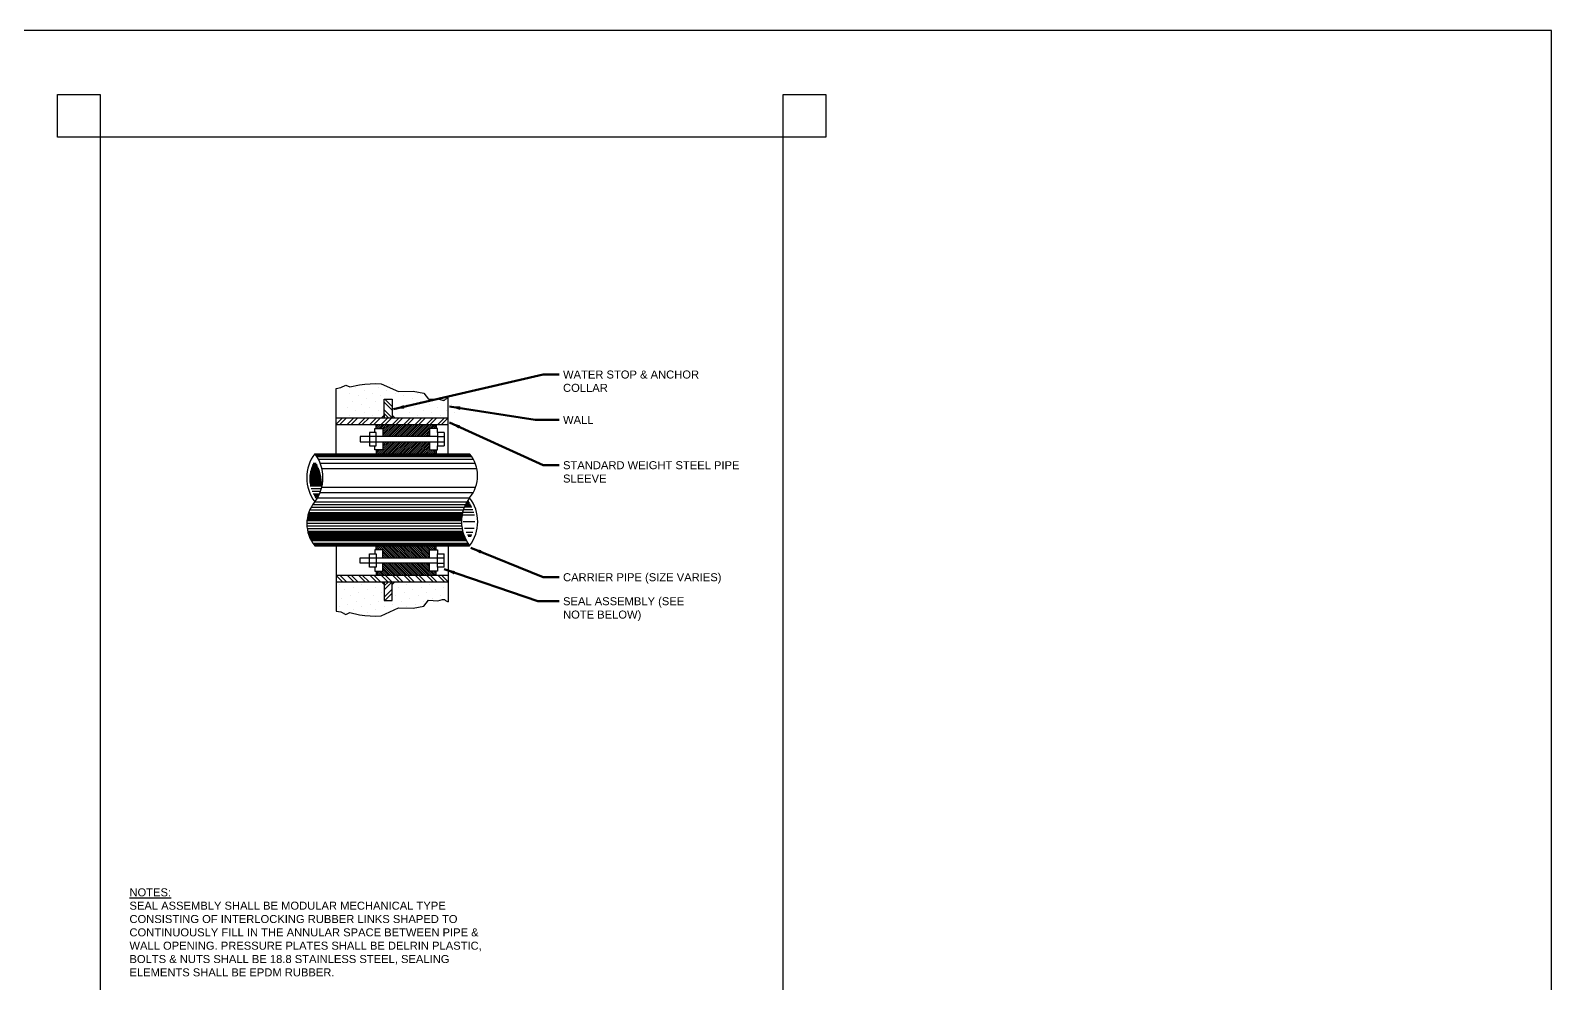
# Model space of a CAD drawing. Extents: x 2014.8 to 2046.4, y 1437.7 to 1484.9.
# Drawn here: x 2028.62 to 2046.44, y 1449.74 to 1460.91 of the extents above; entities that cross this region are included whole.
import ezdxf

# ---------------------------------------------------------------- set-up
doc = ezdxf.new("R2010")
doc.units = 0
doc.header["$LTSCALE"] = 0.375
doc.header["$MEASUREMENT"] = 0
for name, color, linetype in [('G-ANNO-TEXT', 70, 'Continuous'), ('G-DETL', 12, 'Continuous'), ('G-DETL-BORD', 1, 'Continuous')]:
    doc.layers.add(name, color=color, linetype=linetype)
doc.styles.add('Arial', font='arial.ttf')
doc.dimstyles.new('RWS-ANNOTATIVE', dxfattribs={"dimscale": 0, "dimtxt": 0.09375, "dimasz": 0.125, "dimexe": 0.0625, "dimexo": 0.0625, "dimgap": 0.09375, "dimtad": 1, "dimdec": 4, "dimzin": 3, "dimdsep": 46, "dimlunit": 4, "dimtxsty": 'Arial', "dimblk": 'OBLIQUE', "dimcen": 0.09375, "dimdle": 0.0625, "dimclrd": 256, "dimclre": 256, "dimclrt": 256, "dimadec": 4, "dimazin": 0, "dimtfac": 0.8, "dimtdec": 4, "dimtix": 1, "dimtofl": 0, "dimtmove": 1, "dimatfit": 0, "dimfxl": 1, "dimfrac": 1, "dimtolj": 1, "dimtzin": 0, "dimlwd": -1, "dimlwe": -1, "dimarcsym": 0})

# ---------------------------------------------------------------- blocks, each defined once
blk = doc.blocks.new('*X15')
at = {"color": 0}
for p, q in [((-6, 5.8), (-5.925, 5.875)), ((-5.959, 5.797), (-5.881, 5.875)), ((-5.87, 5.797), (-5.792, 5.875)), ((-5.826, 5.797), (-5.748, 5.875)), ((-5.738, 5.797), (-5.66, 5.875)), ((-5.694, 5.797), (-5.615, 5.875)), ((-5.605, 5.797), (-5.527, 5.875)), ((-5.561, 5.797), (-5.483, 5.875)), ((-5.473, 5.797), (-5.395, 5.875)), ((-5.428, 5.797), (-5.35, 5.875)), ((-5.34, 5.797), (-5.262, 5.875)), ((-5.296, 5.797), (-5.218, 5.875)), ((-5.207, 5.797), (-5.129, 5.875)), ((-5.163, 5.797), (-5.085, 5.875)), ((-5.075, 5.797), (-4.997, 5.875)), ((-5.031, 5.797), (-4.953, 5.875)), ((-4.942, 5.797), (-4.864, 5.875)), ((-4.898, 5.797), (-4.82, 5.875)), ((-4.81, 5.797), (-4.732, 5.875)), ((-4.766, 5.797), (-4.688, 5.875))]:
    blk.add_line(p, q, dxfattribs=at)
blk = doc.blocks.new('*X16')
at = {"color": 0}
for p, q in [((-5.344, 6.007), (-5.431, 6.094)), ((-5.344, 5.962), (-5.438, 6.056)), ((-5.345, 5.875), (-5.438, 5.968)), ((-5.389, 5.875), (-5.438, 5.924))]:
    blk.add_line(p, q, dxfattribs=at)
blk = doc.blocks.new('*X17')
at = {"color": 0}
for p, q in [((-5.531, 5.561), (-5.499, 5.594)), ((-5.531, 5.584), (-5.521, 5.594)), ((-5.524, 5.547), (-5.477, 5.594)), ((-5.502, 5.547), (-5.455, 5.594)), ((-5.48, 5.547), (-5.433, 5.594)), ((-5.457, 5.547), (-5.411, 5.594)), ((-5.453, 5.463), (-5.322, 5.594)), ((-5.453, 5.485), (-5.344, 5.594)), ((-5.453, 5.507), (-5.366, 5.594)), ((-5.453, 5.529), (-5.389, 5.594)), ((-5.441, 5.453), (-5.3, 5.594)), ((-5.419, 5.453), (-5.278, 5.594)), ((-5.397, 5.453), (-5.256, 5.594)), ((-5.374, 5.453), (-5.234, 5.594)), ((-5.352, 5.453), (-5.212, 5.594)), ((-5.33, 5.453), (-5.19, 5.594)), ((-5.308, 5.453), (-5.168, 5.594)), ((-5.286, 5.453), (-5.145, 5.594)), ((-5.264, 5.453), (-5.123, 5.594)), ((-5.242, 5.453), (-5.101, 5.594)), ((-5.22, 5.453), (-5.079, 5.594)), ((-5.198, 5.453), (-5.057, 5.594)), ((-5.176, 5.453), (-5.035, 5.594)), ((-5.153, 5.453), (-5.013, 5.594)), ((-5.131, 5.453), (-4.991, 5.594)), ((-5.109, 5.453), (-4.969, 5.594)), ((-5.087, 5.453), (-4.947, 5.594)), ((-5.065, 5.453), (-4.924, 5.594)), ((-5.043, 5.453), (-4.902, 5.594)), ((-5.021, 5.453), (-4.88, 5.594)), ((-4.999, 5.453), (-4.906, 5.546)), ((-4.977, 5.453), (-4.906, 5.524)), ((-4.905, 5.547), (-4.858, 5.594)), ((-4.883, 5.547), (-4.836, 5.594)), ((-4.861, 5.547), (-4.828, 5.58)), ((-4.839, 5.547), (-4.828, 5.558)), ((-4.955, 5.453), (-4.906, 5.501)), ((-4.933, 5.453), (-4.906, 5.479)), ((-4.91, 5.453), (-4.906, 5.457))]:
    blk.add_line(p, q, dxfattribs=at)
blk = doc.blocks.new('*X18')
at = {"color": 0}
for p, q in [((-5.489, 5.25), (-5.349, 5.391)), ((-5.467, 5.25), (-5.326, 5.391)), ((-5.453, 5.308), (-5.371, 5.391)), ((-5.453, 5.33), (-5.393, 5.391)), ((-5.453, 5.352), (-5.415, 5.391)), ((-5.453, 5.374), (-5.437, 5.391)), ((-5.445, 5.25), (-5.304, 5.391)), ((-5.423, 5.25), (-5.282, 5.391)), ((-5.401, 5.25), (-5.26, 5.391)), ((-5.379, 5.25), (-5.238, 5.391)), ((-5.357, 5.25), (-5.216, 5.391)), ((-5.335, 5.25), (-5.194, 5.391)), ((-5.312, 5.25), (-5.172, 5.391)), ((-5.29, 5.25), (-5.15, 5.391)), ((-5.268, 5.25), (-5.128, 5.391)), ((-5.246, 5.25), (-5.105, 5.391)), ((-5.224, 5.25), (-5.083, 5.391)), ((-5.202, 5.25), (-5.061, 5.391)), ((-5.18, 5.25), (-5.039, 5.391)), ((-5.158, 5.25), (-5.017, 5.391)), ((-5.136, 5.25), (-4.995, 5.391)), ((-5.114, 5.25), (-4.973, 5.391)), ((-5.091, 5.25), (-4.951, 5.391)), ((-5.069, 5.25), (-4.929, 5.391)), ((-5.047, 5.25), (-4.907, 5.391)), ((-5.025, 5.25), (-4.906, 5.369)), ((-5.003, 5.25), (-4.906, 5.347)), ((-5.531, 5.252), (-5.487, 5.297)), ((-5.531, 5.274), (-5.509, 5.297)), ((-5.531, 5.296), (-5.531, 5.297)), ((-5.511, 5.25), (-5.464, 5.297)), ((-4.981, 5.25), (-4.906, 5.325)), ((-4.959, 5.25), (-4.906, 5.303)), ((-4.937, 5.25), (-4.89, 5.297)), ((-4.915, 5.25), (-4.868, 5.297)), ((-4.893, 5.25), (-4.846, 5.297)), ((-4.87, 5.25), (-4.828, 5.292)), ((-4.848, 5.25), (-4.828, 5.27))]:
    blk.add_line(p, q, dxfattribs=at)
blk = doc.blocks.new('*X19')
at = {"color": 0}
for p, q in [((-5.469, 6.066), (-5.469, 6.066)), ((-5.966, 5.966), (-5.966, 5.966)), ((-5.9, 6.033), (-5.9, 6.033)), ((-5.867, 5.933), (-5.867, 5.933)), ((-5.8, 5.999), (-5.8, 5.999)), ((-5.767, 5.9), (-5.767, 5.9)), ((-5.701, 5.966), (-5.701, 5.966)), ((-5.635, 6.033), (-5.635, 6.033)), ((-5.602, 5.933), (-5.602, 5.933)), ((-5.535, 5.999), (-5.535, 5.999)), ((-5.502, 5.9), (-5.502, 5.9)), ((-5.436, 5.966), (-5.436, 5.966)), ((-5.336, 5.933), (-5.336, 5.933)), ((-5.237, 5.9), (-5.237, 5.9)), ((-5.171, 5.966), (-5.171, 5.966)), ((-5.071, 5.933), (-5.071, 5.933)), ((-4.972, 5.9), (-4.972, 5.9)), ((-5.999, 5.8), (-5.999, 5.8)), ((-5.933, 5.867), (-5.933, 5.867)), ((-5.9, 5.767), (-5.9, 5.767)), ((-5.834, 5.834), (-5.834, 5.834)), ((-5.8, 5.734), (-5.8, 5.734)), ((-5.734, 5.8), (-5.734, 5.8)), ((-5.668, 5.867), (-5.668, 5.867)), ((-5.635, 5.767), (-5.635, 5.767)), ((-5.568, 5.834), (-5.568, 5.834)), ((-5.535, 5.734), (-5.535, 5.734)), ((-5.469, 5.8), (-5.469, 5.8)), ((-5.303, 5.834), (-5.303, 5.834)), ((-5.27, 5.734), (-5.27, 5.734)), ((-5.204, 5.8), (-5.204, 5.8)), ((-5.138, 5.867), (-5.138, 5.867)), ((-5.104, 5.767), (-5.104, 5.767)), ((-5.038, 5.834), (-5.038, 5.834)), ((-5.005, 5.734), (-5.005, 5.734)), ((-4.939, 5.8), (-4.939, 5.8)), ((-4.872, 5.867), (-4.872, 5.867)), ((-4.839, 5.767), (-4.839, 5.767)), ((-4.773, 5.834), (-4.773, 5.834)), ((-4.74, 5.734), (-4.74, 5.734)), ((-5.966, 5.701), (-5.966, 5.701)), ((-5.701, 5.701), (-5.701, 5.701)), ((-5.171, 5.701), (-5.171, 5.701)), ((-4.906, 5.701), (-4.906, 5.701))]:
    blk.add_line(p, q, dxfattribs=at)
blk = doc.blocks.new('_Oblique')
at = {"color": 0, "linetype": 'ByBlock', "lineweight": -2}
blk.add_line((-0.5, -0.5), (0.5, 0.5), dxfattribs=at)

msp = doc.modelspace()

# ---------------------------------------------------------------- linework, layer by layer
at = {"layer": 'DEFPOINTS'}
for points in [[(2014.81377, 1437.65798), (2046.43877, 1437.65798), (2046.43877, 1460.90798), (2014.81377, 1460.90798)], [(2028.93877, 1460.15797), (2029.43877, 1460.15797), (2029.43877, 1459.65797), (2028.93877, 1459.65797)], [(2037.43877, 1460.15797), (2037.93877, 1460.15797), (2037.93877, 1459.65797), (2037.43877, 1459.65797)]]:
    msp.add_lwpolyline(points, close=True, dxfattribs=at)
at = {"layer": 'G-DETL'}
for p, q in [((2032.20379, 1456.71418, 9.99994), (2032.25877, 1456.72305, 9.99994)), ((2032.20379, 1455.94856, 9.99994), (2032.20379, 1456.71418, 9.99994)), ((2032.25877, 1456.72305, 9.99994), (2032.31637, 1456.75337, 9.99994)), ((2032.31637, 1456.75337, 9.99994), (2032.36184, 1456.73215, 9.99994)), ((2032.36184, 1456.73215, 9.99994), (2032.47705, 1456.7564, 9.99994)), ((2032.47705, 1456.7564, 9.99994), (2032.53768, 1456.76549, 9.99994)), ((2032.53768, 1456.76549, 9.99994), (2032.66501, 1456.77156, 9.99994)), ((2032.66501, 1456.77156, 9.99994), (2032.73171, 1456.76852, 9.99994)), ((2032.73171, 1456.76852, 9.99994), (2032.9318, 1456.67758, 9.99994)), ((2032.9318, 1456.67758, 9.99994), (2033.10461, 1456.68061, 9.99994)), ((2033.10461, 1456.68061, 9.99994), (2033.23194, 1456.65636, 9.99994)), ((2032.76629, 1456.37043, 9.99994), (2032.76629, 1456.58918, 9.99994)), ((2032.76629, 1456.58918, 9.99994), (2032.86004, 1456.58918, 9.99994)), ((2032.86004, 1456.58918, 9.99994), (2032.86004, 1456.37043, 9.99994)), ((2033.23194, 1456.65636, 9.99994), (2033.28651, 1456.58664, 9.99994)), ((2033.28651, 1456.58664, 9.99994), (2033.39565, 1456.5927, 9.99994)), ((2033.39565, 1456.5927, 9.99994), (2033.45022, 1456.57754, 9.99994)), ((2033.45022, 1456.57754, 9.99994), (2033.47145, 1456.57754, 9.99994)), ((2033.47145, 1456.57754, 9.99994), (2033.48504, 1456.58918, 9.99994)), ((2033.48504, 1456.58918, 9.99994), (2033.51629, 1456.60481, 9.99994)), ((2033.51629, 1455.94856, 9.99994), (2033.51629, 1456.60481, 9.99994)), ((2032.20379, 1456.37043, 9.99994), (2033.51629, 1456.37043, 9.99994)), ((2032.76629, 1456.40168, 9.99994), (2032.73504, 1456.37043, 9.99994)), ((2032.76629, 1456.40168, 9.99994), (2032.76629, 1456.37043, 9.99994)), ((2032.86004, 1456.40168, 9.99994), (2032.89129, 1456.37043, 9.99994)), ((2032.20379, 1456.29231, 9.99994), (2033.51629, 1456.29231, 9.99994)), ((2033.39129, 1456.15168, 9.99994), (2032.48504, 1456.15168, 9.99994)), ((2032.48504, 1456.15168, 9.99994), (2032.48504, 1456.08918, 9.99994)), ((2032.59441, 1456.19856, 9.99994), (2032.59441, 1456.04231, 9.99994)), ((2032.67254, 1456.19856, 9.99994), (2032.59441, 1456.19856, 9.99994)), ((2032.65691, 1456.19856, 9.99994), (2032.65691, 1456.24543, 9.99994)), ((2032.65691, 1456.24543, 9.99994), (2032.75066, 1456.24543, 9.99994)), ((2032.67254, 1456.24543, 9.99994), (2032.67254, 1456.29231, 9.99994)), ((2032.67254, 1456.04231, 9.99994), (2032.67254, 1456.19856, 9.99994)), ((2032.75066, 1456.24543, 9.99994), (2032.75066, 1456.15168, 9.99994)), ((2033.39129, 1456.24543, 9.99994), (2033.29754, 1456.24543, 9.99994)), ((2033.29754, 1456.24543, 9.99994), (2033.29754, 1456.15168, 9.99994)), ((2033.37566, 1456.29231, 9.99994), (2033.37566, 1456.24543, 9.99994)), ((2033.39129, 1456.19856, 9.99994), (2033.39129, 1456.24543, 9.99994)), ((2033.46941, 1456.19856, 9.99994), (2033.39129, 1456.19856, 9.99994)), ((2033.39129, 1456.19856, 9.99994), (2033.39129, 1456.04231, 9.99994)), ((2033.39129, 1456.15168, 9.99994), (2033.46941, 1456.15168, 9.99994)), ((2033.46941, 1456.19856, 9.99994), (2033.46941, 1456.04231, 9.99994)), ((2031.95379, 1455.94856, 9.99994), (2033.76629, 1455.94856, 9.99994)), ((2032.48504, 1456.08918, 9.99994), (2033.39129, 1456.08918, 9.99994)), ((2032.59441, 1456.04231, 9.99994), (2032.67254, 1456.04231, 9.99994)), ((2032.65691, 1455.99543, 9.99994), (2032.65691, 1456.04231, 9.99994)), ((2032.75066, 1455.99543, 9.99994), (2032.65691, 1455.99543, 9.99994)), ((2032.67254, 1455.99543, 9.99994), (2032.67254, 1455.94856, 9.99994)), ((2032.75066, 1456.08918, 9.99994), (2032.75066, 1455.99543, 9.99994)), ((2033.29754, 1456.08918, 9.99994), (2033.29754, 1455.99543, 9.99994)), ((2033.29754, 1455.99543, 9.99994), (2033.39129, 1455.99543, 9.99994)), ((2033.37566, 1455.99543, 9.99994), (2033.37566, 1455.94856, 9.99994)), ((2033.39129, 1456.08918, 9.99994), (2033.46941, 1456.08918, 9.99994)), ((2033.39129, 1456.04231, 9.99994), (2033.46941, 1456.04231, 9.99994)), ((2033.39129, 1455.99543, 9.99994), (2033.39129, 1456.04231, 9.99994)), ((2031.90891, 1455.77668, 9.99994), (2032.00066, 1455.77668, 9.99994)), ((2031.9143, 1455.79231, 9.99994), (2031.99457, 1455.79231, 9.99994)), ((2031.92254, 1455.80793, 9.99994), (2031.98504, 1455.80793, 9.99994)), ((2031.92743, 1455.82356, 9.99994), (2031.98024, 1455.82356, 9.99994)), ((2031.93527, 1455.83918, 9.99994), (2031.96941, 1455.83918, 9.99994)), ((2031.96517, 1455.93293, 9.99994), (2033.77875, 1455.93293, 9.99994)), ((2031.97559, 1455.91731, 9.99994), (2033.79, 1455.91731, 9.99994)), ((2031.99387, 1455.88606, 9.99994), (2033.80935, 1455.88606, 9.99994)), ((2032.01563, 1455.83918, 9.99994), (2033.83164, 1455.83918, 9.99994)), ((2032.03553, 1455.77668, 9.99994), (2033.8508, 1455.77668, 9.99994)), ((2031.89065, 1455.66731, 9.99994), (2032.02966, 1455.66731, 9.99994)), ((2031.89065, 1455.65168, 9.99994), (2032.03178, 1455.65168, 9.99994)), ((2031.89129, 1455.68293, 9.99994), (2032.02706, 1455.68293, 9.99994)), ((2031.89129, 1455.63606, 9.99994), (2032.03343, 1455.63606, 9.99994)), ((2031.89257, 1455.69856, 9.99994), (2032.02397, 1455.69856, 9.99994)), ((2031.89257, 1455.62043, 9.99994), (2032.03461, 1455.62043, 9.99994)), ((2031.89449, 1455.71418, 9.99994), (2032.02038, 1455.71418, 9.99994)), ((2031.89449, 1455.60481, 9.99994), (2032.03532, 1455.60481, 9.99994)), ((2031.89707, 1455.72981, 9.99994), (2032.01629, 1455.72981, 9.99994)), ((2031.89707, 1455.58918, 9.99994), (2032.03557, 1455.58918, 9.99994)), ((2031.90032, 1455.74543, 9.99994), (2032.01168, 1455.74543, 9.99994)), ((2031.90691, 1455.76106, 9.99994), (2032.00653, 1455.76106, 9.99994)), ((2031.90032, 1455.57356, 9.99994), (2032.03536, 1455.57356, 9.99994)), ((2031.90891, 1455.54231, 9.99994), (2032.03146, 1455.54231, 9.99994)), ((2031.92046, 1455.51106, 9.99994), (2032.02153, 1455.51106, 9.99994)), ((2031.93527, 1455.47981, 9.99994), (2032.00907, 1455.47981, 9.99994)), ((2031.94403, 1455.46418, 9.99994), (2032.00183, 1455.46418, 9.99994)), ((2031.95379, 1455.44856, 9.99994), (2031.97543, 1455.41705, 9.99994)), ((2031.95379, 1455.44856, 9.99994), (2031.99387, 1455.44856, 9.99994)), ((2031.98514, 1455.43293, 9.99994), (2033.76629, 1455.43293, 9.99994)), ((2032.01563, 1455.49543, 9.99994), (2033.80935, 1455.49543, 9.99994)), ((2032.03553, 1455.55793, 9.99994), (2033.83749, 1455.55793, 9.99994)), ((2031.87746, 1455.24543, 9.99994), (2033.68104, 1455.24543, 9.99994)), ((2031.88259, 1455.26106, 9.99994), (2033.68454, 1455.26106, 9.99994)), ((2031.89505, 1455.29231, 9.99994), (2033.69328, 1455.29231, 9.99994)), ((2031.91073, 1455.32356, 9.99994), (2033.70445, 1455.32356, 9.99994)), ((2031.93007, 1455.35481, 9.99994), (2033.71824, 1455.35481, 9.99994)), ((2031.95379, 1455.38606, 9.99994), (2033.73494, 1455.38606, 9.99994)), ((2033.81581, 1455.26106, 9.99994), (2033.6854, 1455.26106, 9.99994)), ((2033.80578, 1455.29231, 9.99994), (2033.69328, 1455.29231, 9.99994)), ((2033.79264, 1455.32356, 9.99994), (2033.70445, 1455.32356, 9.99994)), ((2033.78481, 1455.33918, 9.99994), (2033.711, 1455.33918, 9.99994)), ((2033.77605, 1455.35481, 9.99994), (2033.71824, 1455.35481, 9.99994)), ((2033.76629, 1455.37043, 9.99994), (2033.72621, 1455.37043, 9.99994)), ((2033.73504, 1455.38606, 9.99994), (2033.75556, 1455.38606, 9.99994)), ((2033.76629, 1455.37043, 9.99994), (2033.74465, 1455.40194, 9.99994)), ((2031.86004, 1455.13606, 9.99994), (2033.67175, 1455.13606, 9.99994)), ((2031.86065, 1455.10481, 9.99994), (2033.67386, 1455.10481, 9.99994)), ((2031.86187, 1455.16731, 9.99994), (2033.67175, 1455.16731, 9.99994)), ((2031.86371, 1455.18293, 9.99994), (2033.67254, 1455.18293, 9.99994)), ((2031.86371, 1455.07356, 9.99994), (2033.6781, 1455.07356, 9.99994)), ((2031.86617, 1455.19856, 9.99994), (2033.67386, 1455.19856, 9.99994)), ((2031.86928, 1455.21418, 9.99994), (2033.67571, 1455.21418, 9.99994)), ((2031.87303, 1455.22981, 9.99994), (2033.6781, 1455.22981, 9.99994)), ((2033.82301, 1455.22981, 9.99994), (2033.68451, 1455.22981, 9.99994)), ((2033.82943, 1455.15168, 9.99994), (2033.69042, 1455.15168, 9.99994)), ((2033.81975, 1455.07356, 9.99994), (2033.7084, 1455.07356, 9.99994)), ((2031.86928, 1455.04231, 9.99994), (2033.68454, 1455.04231, 9.99994)), ((2031.87303, 1455.02668, 9.99994), (2033.68862, 1455.02668, 9.99994)), ((2031.87746, 1455.01106, 9.99994), (2033.69328, 1455.01106, 9.99994)), ((2031.88259, 1454.99543, 9.99994), (2033.69855, 1454.99543, 9.99994)), ((2031.88844, 1454.97981, 9.99994), (2033.70445, 1454.97981, 9.99994)), ((2031.89505, 1454.96418, 9.99994), (2033.711, 1454.96418, 9.99994)), ((2031.90246, 1454.94856, 9.99994), (2033.71824, 1454.94856, 9.99994)), ((2031.91073, 1454.93293, 9.99994), (2033.72621, 1454.93293, 9.99994)), ((2031.93007, 1454.90168, 9.99994), (2033.74448, 1454.90168, 9.99994)), ((2031.94133, 1454.88606, 9.99994), (2033.75491, 1454.88606, 9.99994)), ((2033.80578, 1455.02668, 9.99994), (2033.7255, 1455.02668, 9.99994)), ((2033.79264, 1454.99543, 9.99994), (2033.73984, 1454.99543, 9.99994)), ((2033.78481, 1454.97981, 9.99994), (2033.74796, 1454.97981, 9.99994)), ((2031.95379, 1454.87043, 9.99994), (2033.76629, 1454.87043, 9.99994)), ((2032.20379, 1454.87043, 9.99994), (2032.20379, 1454.10481, 9.99994)), ((2032.48504, 1454.72981, 9.99994), (2033.39129, 1454.72981, 9.99994)), ((2032.48504, 1454.66731, 9.99994), (2032.48504, 1454.72981, 9.99994)), ((2032.59441, 1454.77668, 9.99994), (2032.67254, 1454.77668, 9.99994)), ((2032.59441, 1454.62043, 9.99994), (2032.59441, 1454.77668, 9.99994)), ((2032.65691, 1454.82356, 9.99994), (2032.65691, 1454.77668, 9.99994)), ((2032.75066, 1454.82356, 9.99994), (2032.65691, 1454.82356, 9.99994)), ((2032.67254, 1454.82356, 9.99994), (2032.67254, 1454.87043, 9.99994)), ((2032.67254, 1454.77668, 9.99994), (2032.67254, 1454.62043, 9.99994)), ((2032.75066, 1454.72981, 9.99994), (2032.75066, 1454.82356, 9.99994)), ((2033.29754, 1454.82356, 9.99994), (2033.39129, 1454.82356, 9.99994)), ((2033.29754, 1454.72981, 9.99994), (2033.29754, 1454.82356, 9.99994)), ((2033.37566, 1454.82356, 9.99994), (2033.37566, 1454.87043, 9.99994)), ((2033.39129, 1454.82356, 9.99994), (2033.39129, 1454.77668, 9.99994)), ((2033.39129, 1454.77668, 9.99994), (2033.46941, 1454.77668, 9.99994)), ((2033.39129, 1454.62043, 9.99994), (2033.39129, 1454.77668, 9.99994)), ((2033.39129, 1454.72981, 9.99994), (2033.46941, 1454.72981, 9.99994)), ((2033.46941, 1454.62043, 9.99994), (2033.46941, 1454.77668, 9.99994)), ((2033.51629, 1454.87043, 9.99994), (2033.51629, 1454.21418, 9.99994)), ((2032.20379, 1454.52668, 9.99994), (2033.51629, 1454.52668, 9.99994)), ((2033.39129, 1454.66731, 9.99994), (2032.48504, 1454.66731, 9.99994)), ((2032.67254, 1454.62043, 9.99994), (2032.59441, 1454.62043, 9.99994)), ((2032.65691, 1454.62043, 9.99994), (2032.65691, 1454.57356, 9.99994)), ((2032.65691, 1454.57356, 9.99994), (2032.75066, 1454.57356, 9.99994)), ((2032.67254, 1454.57356, 9.99994), (2032.67254, 1454.52668, 9.99994)), ((2032.75066, 1454.57356, 9.99994), (2032.75066, 1454.66731, 9.99994)), ((2033.29754, 1454.57356, 9.99994), (2033.29754, 1454.66731, 9.99994)), ((2033.39129, 1454.57356, 9.99994), (2033.29754, 1454.57356, 9.99994)), ((2033.37566, 1454.52668, 9.99994), (2033.37566, 1454.57356, 9.99994)), ((2033.39129, 1454.66731, 9.99994), (2033.46941, 1454.66731, 9.99994)), ((2033.39129, 1454.62043, 9.99994), (2033.39129, 1454.57356, 9.99994)), ((2033.46941, 1454.62043, 9.99994), (2033.39129, 1454.62043, 9.99994)), ((2032.20379, 1454.44856, 9.99994), (2033.51629, 1454.44856, 9.99994)), ((2032.76629, 1454.41731, 9.99994), (2032.73504, 1454.44856, 9.99994)), ((2032.76629, 1454.41731, 9.99994), (2032.76629, 1454.44856, 9.99994)), ((2032.76629, 1454.44856, 9.99994), (2032.76629, 1454.22981, 9.99994)), ((2032.86004, 1454.41731, 9.99994), (2032.89129, 1454.44856, 9.99994)), ((2032.86004, 1454.22981, 9.99994), (2032.86004, 1454.44856, 9.99994)), ((2032.76629, 1454.22981, 9.99994), (2032.86004, 1454.22981, 9.99994)), ((2033.10461, 1454.13838, 9.99994), (2033.23194, 1454.16263, 9.99994)), ((2033.23194, 1454.16263, 9.99994), (2033.28651, 1454.23235, 9.99994)), ((2033.28651, 1454.23235, 9.99994), (2033.39565, 1454.22629, 9.99994)), ((2033.39565, 1454.22629, 9.99994), (2033.45022, 1454.24145, 9.99994)), ((2033.45022, 1454.24145, 9.99994), (2033.47145, 1454.24145, 9.99994)), ((2033.47145, 1454.24145, 9.99994), (2033.48504, 1454.22981, 9.99994)), ((2033.48504, 1454.22981, 9.99994), (2033.51629, 1454.21418, 9.99994)), ((2032.20379, 1454.10481, 9.99994), (2032.25877, 1454.09594, 9.99994)), ((2032.25877, 1454.09594, 9.99994), (2032.31637, 1454.06562, 9.99994)), ((2032.31637, 1454.06562, 9.99994), (2032.36184, 1454.08684, 9.99994)), ((2032.36184, 1454.08684, 9.99994), (2032.47705, 1454.06259, 9.99994)), ((2032.47705, 1454.06259, 9.99994), (2032.53768, 1454.0535, 9.99994)), ((2032.53768, 1454.0535, 9.99994), (2032.66501, 1454.04743, 9.99994)), ((2032.66501, 1454.04743, 9.99994), (2032.73171, 1454.05046, 9.99994)), ((2032.73171, 1454.05046, 9.99994), (2032.9318, 1454.14141, 9.99994)), ((2032.9318, 1454.14141, 9.99994), (2033.10461, 1454.13838, 9.99994))]:
    msp.add_line(p, q, dxfattribs=at)
for centre, radius, start, end in [((2032.32358, 1455.66731, 9.99994), 0.46459, 142.744711, 217.255289), ((2031.584, 1455.66731, 9.99994), 0.46459, 322.744711, 37.255289), ((2033.459, 1455.69074, 9.99994), 0.40112, 320.00392, 39.99608), ((2034.13608, 1455.15168, 9.99994), 0.46459, 142.744711, 217.255289), ((2033.3965, 1455.15168, 9.99994), 0.46459, 322.744711, 37.255289), ((2032.26108, 1455.12824, 9.99994), 0.40112, 140.00392, 219.99608)]:
    msp.add_arc(centre, radius, start, end, dxfattribs=at)
at = {"layer": 'G-DETL-BORD'}
msp.add_lwpolyline([(2029.43877, 1449.15798), (2037.43877, 1449.15798), (2037.43877, 1459.65797), (2029.43877, 1459.65797)], close=True, dxfattribs=at)

# ---------------------------------------------------------------- block references
at = {"layer": 'G-DETL'}
for name, p in [('*X19', (2038.32974, 1450.69283, 9.99994)), ('*X16', (2038.20379, 1450.49543, 9.99994)), ('*X15', (2038.20379, 1450.49543, 9.99994)), ('*X17', (2038.20379, 1450.69856, 9.99994)), ('*X18', (2038.20379, 1450.69856, 9.99994))]:
    msp.add_blockref(name, p, dxfattribs=at)
at = {"layer": 'G-DETL', "xscale": -1, "rotation": 180}
for name, p in [('*X18', (2038.20379, 1460.12043, 9.99994)), ('*X15', (2038.20379, 1460.32356, 9.99994)), ('*X17', (2038.20379, 1460.12043, 9.99994)), ('*X19', (2038.20379, 1460.12043, 9.99994)), ('*X16', (2038.20379, 1460.32356, 9.99994))]:
    msp.add_blockref(name, p, dxfattribs=at)

# ---------------------------------------------------------------- texts
at = {"layer": 'G-ANNO-TEXT', "char_height": 0.09375, "attachment_point": 1, "style": 'Arial'}
for s, insert, width in [('WATER STOP & ANCHOR COLLAR', (2034.86064, 1456.9236), 1.9876783), ('WALL', (2034.86064, 1456.39235), 0.2193309), ('STANDARD WEIGHT STEEL PIPE SLEEVE', (2034.86064, 1455.8611), 2.078125), ('CARRIER PIPE (SIZE VARIES)', (2034.86064, 1454.5486), 1.8949812), ('SEAL ASSEMBLY (SEE NOTE BELOW)', (2034.86064, 1454.26735), 1.4592002), ('{\\LNOTES: \\P}SEAL ASSEMBLY SHALL BE MODULAR MECHANICAL TYPE CONSISTING OF INTERLOCKING RUBBER LINKS SHAPED TO CONTINUOUSLY FILL IN THE ANNULAR SPACE BETWEEN PIPE & WALL OPENING. PRESSURE PLATES SHALL BE DELRIN PLASTIC, BOLTS & NUTS SHALL BE 18.8 STAINLESS STEEL, SEALING ELEMENTS SHALL BE EPDM RUBBER.', (2029.78252, 1450.8569), 4.2465037)]:
    msp.add_mtext(s, dxfattribs=dict(at, insert=insert, width=width))

# ---------------------------------------------------------------- leaders
at = {"layer": 'G-ANNO-TEXT'}
for points in [[(2032.87627, 1456.47048), (2034.62627, 1456.87673), (2034.81377, 1456.87673)], [(2033.53252, 1456.50173), (2034.53252, 1456.34548), (2034.81377, 1456.34548)], [(2033.53252, 1456.31423), (2034.62627, 1455.81423), (2034.81377, 1455.81423)], [(2033.78252, 1454.84548), (2034.62627, 1454.50173), (2034.81377, 1454.50173)], [(2033.47002, 1454.59548), (2034.56377, 1454.22048), (2034.81377, 1454.22048)]]:
    msp.add_leader(points, dimstyle='RWS-ANNOTATIVE', override={"dimscale": 1, "dimasz": 0.125, "dimgap": 0.09375, "dimtad": 0, "dimlunit": 4, "dimclrd": 256, "dimclre": 256, "dimclrt": 256, "dimtmove": 2, "dimlwd": 65535}, dxfattribs=at)

doc.saveas('drawing.dxf')
